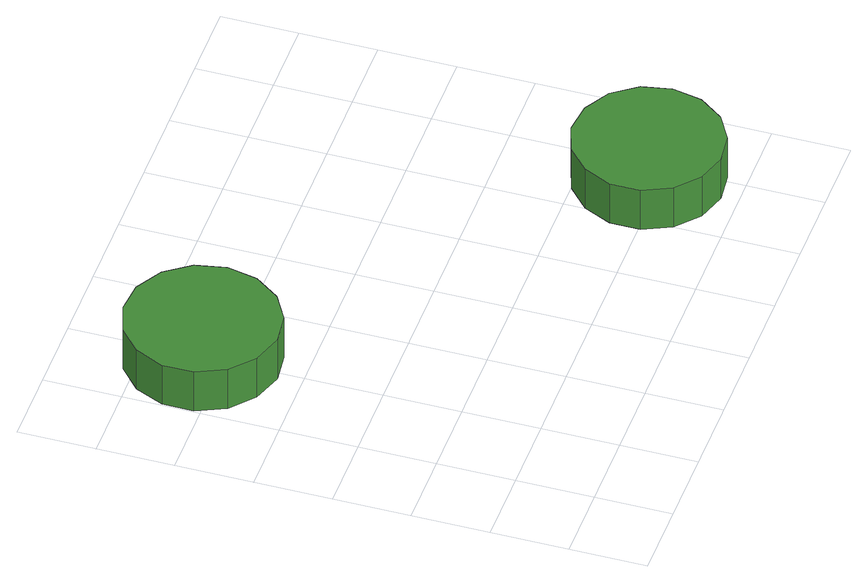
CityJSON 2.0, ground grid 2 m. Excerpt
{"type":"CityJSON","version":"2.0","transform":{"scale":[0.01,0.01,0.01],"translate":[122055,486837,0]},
"CityObjects":{
"tree1":{"type":"SolitaryVegetationObject","attributes":{"function":"something"},"geometry":[{"type":"MultiSurface","lod":"1","boundaries":[[[0,1,2,3,4,5,6,7,8,9,10,11,12,13,14]],[[15,16,17,18,19,20,21,22,23,24,25,26,27,28,29]],[[0,29,28,1]],[[1,28,27,2]],[[2,27,26,3]],[[3,26,25,4]],[[4,25,24,5]],[[5,24,23,6]],[[6,23,22,7]],[[7,22,21,8]],[[8,21,20,9]],[[9,20,19,10]],[[10,19,18,11]],[[11,18,17,12]],[[12,17,16,13]],[[13,16,15,14]],[[14,15,29,0]]]}]},
"tree2":{"type":"SolitaryVegetationObject","attributes":{"function":"something"},"geometry":[{"type":"MultiSurface","lod":"1","boundaries":[[[30,31,32,33,34,35,36,37,38,39,40,41,42,43,44]],[[45,46,47,48,49,50,51,52,53,54,55,56,57,58,59]],[[30,59,58,31]],[[31,58,57,32]],[[32,57,56,33]],[[33,56,55,34]],[[34,55,54,35]],[[35,54,53,36]],[[36,53,52,37]],[[37,52,51,38]],[[38,51,50,39]],[[39,50,49,40]],[[40,49,48,41]],[[41,48,47,42]],[[42,47,46,43]],[[43,46,45,44]],[[44,45,59,30]]]}]}
},
"vertices":[
[396,1059,217],[379,1139,217],[331,1206,217],[260,1247,217],[179,1255,217],[101,1230,217],[40,1175,217],[6,1100,217],[6,1018,217],[40,943,217],[101,889,217],[179,863,217],[260,872,217],[331,913,217],[379,979,217],[379,979,92],[331,913,92],[260,872,92],[179,863,92],[101,889,92],[40,943,92],[6,1018,92],[6,1100,92],[40,1175,92],[101,1230,92],[179,1255,92],[260,1247,92],[331,1206,92],[379,1139,92],[396,1059,92],
[1331,230,233],[1315,307,233],[1268,372,233],[1199,411,233],[1120,420,233],[1045,395,233],[986,342,233],[953,269,233],[953,190,233],[986,117,233],[1045,64,233],[1120,40,233],[1199,48,233],[1268,88,233],[1315,152,233],[1315,152,108],[1268,88,108],[1199,48,108],[1120,40,108],[1045,64,108],[986,117,108],[953,190,108],[953,269,108],[986,342,108],[1045,395,108],[1120,420,108],[1199,411,108],[1268,372,108],[1315,307,108],[1331,230,108]
]}
